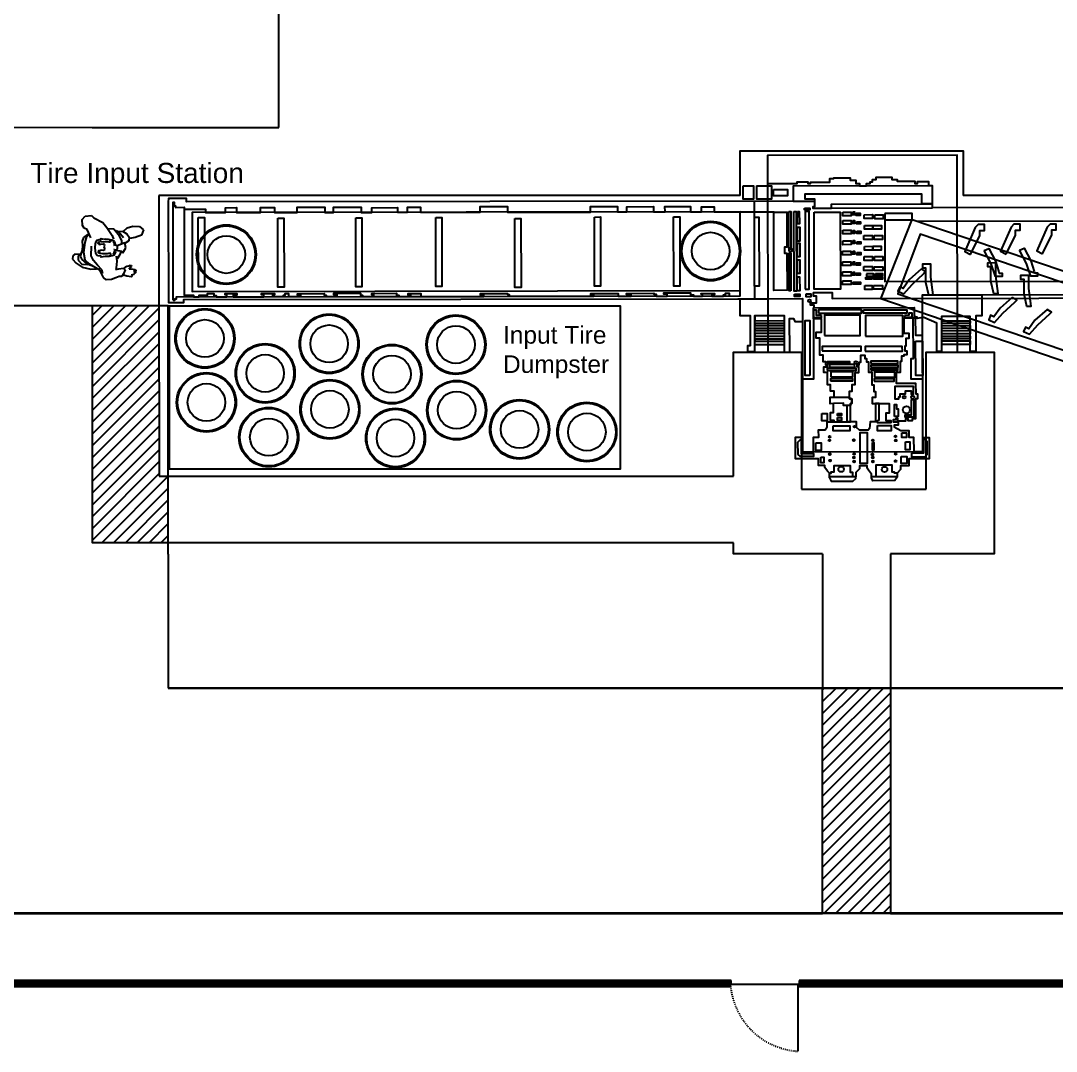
# Model space of a CAD drawing. Header units: millimetres. Extents: x 3191 to 879702, y -27549 to 222194.
# Drawn here: x 834758 to 850225, y -8515 to 6880 of the extents above; entities that cross this region are included whole.
import ezdxf

# ---------------------------------------------------------------- set-up
doc = ezdxf.new("R2010")
doc.units = ezdxf.units.MM
doc.header["$MEASUREMENT"] = 0
doc.linetypes.add('ACAD_ISO03W100', pattern=[30, 12, -18])
for name, color, linetype in [('Dashed', 7, 'ACAD_ISO03W100'), ('Dumpsters', 210, 'Continuous'), ('Forklift-Forkliftway', 30, 'Continuous'), ('Giant', 31, 'Continuous'), ('Labels', 7, 'Continuous'), ('Worker-Walkway', 8, 'Continuous')]:
    doc.layers.add(name, color=color, linetype=linetype)
doc.styles.get("Standard").update_dxf_attribs({"font": 'arial.ttf'})

# ---------------------------------------------------------------- blocks, each defined once
blk = doc.blocks.new('R93')
at = {"color": 0, "linetype": 'ByBlock'}
for p, q in [((-386, 935), (-340, 986)), ((-340, 986), (-246, 996)), ((-246, 996), (-209, 962)), ((-209, 962), (-72, 889)), ((-383, 843), (-386, 935)), ((-359, 800), (-383, 843)), ((-313, 782), (-359, 800)), ((-72, 889), (-8, 810)), ((-8, 810), (75, 691)), ((-2, 797), (102, 791)), ((242, 749), (307, 807)), ((307, 807), (392, 831)), ((392, 831), (496, 828)), ((496, 828), (554, 776)), ((-365, 660), (-389, 602)), ((-304, 703), (-365, 660)), ((-343, 581), (-316, 675)), ((-316, 675), (-292, 709)), ((-252, 654), (-313, 782)), ((-93, 639), (-103, 631)), ((-53, 629), (-93, 639)), ((75, 691), (93, 633)), ((102, 791), (166, 709)), ((133, 767), (175, 743)), ((166, 749), (233, 755)), ((166, 709), (215, 614)), ((175, 743), (246, 660)), ((233, 755), (300, 715)), ((300, 715), (337, 663)), ((337, 663), (331, 608)), ((429, 657), (343, 645)), ((523, 694), (429, 657)), ((554, 776), (523, 694)), ((-389, 602), (-380, 529)), ((-380, 529), (-389, 465)), ((-362, 425), (-343, 581)), ((-249, 377), (-246, 523)), ((-187, 571), (-195, 493)), ((-195, 493), (-182, 416)), ((-161, 612), (-187, 571)), ((-128, 623), (-161, 612)), ((-151, 571), (-119, 582)), ((-117, 559), (-151, 571)), ((-133, 592), (-122, 599)), ((-119, 582), (-133, 592)), ((-133, 546), (-117, 559)), ((-104, 550), (-133, 546)), ((-93, 621), (-128, 623)), ((-122, 599), (-93, 594)), ((-61, 556), (-104, 550)), ((-103, 631), (-93, 621)), ((-93, 594), (-62, 593)), ((-62, 593), (-33, 595)), ((-46, 548), (-61, 556)), ((-29, 631), (-53, 629)), ((-49, 512), (-41, 533)), ((-37, 489), (-49, 512)), ((-41, 533), (-46, 548)), ((-41, 472), (-37, 489)), ((-33, 595), (4, 595)), ((18, 625), (-29, 631)), ((4, 595), (21, 589)), ((41, 621), (18, 625)), ((21, 589), (41, 591)), ((51, 616), (28, 619)), ((71, 618), (41, 621)), ((41, 591), (57, 599)), ((61, 607), (51, 616)), ((57, 599), (61, 607)), ((112, 596), (71, 618)), ((83, 598), (98, 580)), ((98, 580), (107, 560)), ((107, 560), (103, 543)), ((103, 543), (111, 528)), ((112, 482), (107, 471)), ((121, 570), (112, 596)), ((127, 552), (121, 570)), ((127, 540), (127, 552)), ((134, 537), (127, 540)), ((145, 529), (134, 537)), ((155, 518), (145, 529)), ((149, 477), (156, 486)), ((175, 541), (154, 532)), ((156, 503), (155, 518)), ((156, 486), (156, 503)), ((267, 575), (175, 541)), ((215, 614), (215, 566)), ((236, 422), (285, 499)), ((285, 499), (267, 575)), ((331, 608), (276, 572)), ((-530, 374), (-536, 325)), ((-536, 325), (-478, 264)), ((-499, 404), (-530, 374)), ((-438, 395), (-499, 404)), ((-414, 410), (-450, 377)), ((-450, 377), (-450, 310)), ((-389, 465), (-417, 371)), ((-417, 371), (-392, 322)), ((-392, 322), (-325, 261)), ((-343, 307), (-362, 425)), ((-212, 303), (-249, 377)), ((-182, 416), (-152, 383)), ((-152, 383), (-93, 375)), ((-148, 432), (-109, 444)), ((-129, 422), (-148, 432)), ((-142, 455), (-92, 468)), ((-109, 444), (-142, 455)), ((-115, 413), (-129, 422)), ((-76, 407), (-115, 413)), ((-93, 375), (-103, 366)), ((-103, 366), (-97, 358)), ((-97, 358), (-35, 371)), ((-92, 468), (-63, 463)), ((-34, 405), (-76, 407)), ((-63, 463), (-41, 472)), ((-35, 371), (32, 373)), ((-4, 408), (-34, 405)), ((20, 413), (-4, 408)), ((41, 415), (20, 413)), ((32, 373), (74, 381)), ((35, 379), (51, 389)), ((53, 409), (41, 415)), ((51, 389), (59, 400)), ((59, 400), (53, 409)), ((74, 381), (109, 391)), ((93, 409), (83, 404)), ((103, 436), (93, 409)), ((113, 455), (103, 436)), ((107, 471), (113, 455)), ((109, 391), (121, 410)), ((121, 410), (128, 440)), ((126, 465), (136, 470)), ((128, 440), (126, 465)), ((133, 462), (218, 450)), ((136, 470), (149, 477)), ((136, 371), (148, 300)), ((188, 386), (151, 331)), ((206, 438), (188, 386)), ((218, 450), (236, 422)), ((-478, 264), (-386, 203)), ((-450, 310), (-392, 249)), ((-392, 249), (-298, 242)), ((-386, 203), (-252, 172)), ((-276, 246), (-343, 307)), ((-325, 261), (-246, 227)), ((-179, 191), (-276, 246)), ((-252, 172), (-166, 175)), ((-151, 230), (-212, 303)), ((-115, 154), (-179, 191)), ((-84, 163), (-151, 230)), ((-72, 102), (-84, 163)), ((133, 194), (130, 166)), ((130, 166), (178, 178)), ((142, 239), (133, 194)), ((148, 300), (142, 239)), ((178, 178), (242, 185)), ((242, 185), (273, 163)), ((273, 163), (246, 99)), ((253, 182), (278, 209)), ((278, 209), (299, 217)), ((299, 217), (328, 223)), ((328, 223), (353, 233)), ((349, 199), (333, 188)), ((333, 188), (334, 177)), ((334, 177), (367, 175)), ((370, 214), (349, 199)), ((353, 233), (368, 229)), ((367, 175), (428, 167)), ((368, 229), (370, 214)), ((428, 167), (440, 157)), ((-90, 102), (-115, 154)), ((-57, 41), (-90, 102)), ((-20, 8), (-57, 41)), ((62, 11), (-20, 8)), ((130, 35), (62, 11)), ((181, 57), (130, 35)), ((221, 57), (181, 57)), ((246, 99), (221, 57)), ((298, 61), (232, 82)), ((365, 53), (298, 61)), ((407, 88), (364, 79)), ((364, 79), (377, 68)), ((377, 59), (365, 53)), ((377, 68), (377, 59)), ((436, 147), (402, 138)), ((402, 138), (435, 133)), ((413, 94), (407, 88)), ((434, 115), (408, 107)), ((408, 107), (413, 94)), ((440, 121), (434, 115)), ((435, 133), (440, 121)), ((440, 157), (436, 147))]:
    blk.add_line(p, q, dxfattribs=at)

msp = doc.modelspace()

# ---------------------------------------------------------------- hatches: boundary and pattern name
at = {"layer": 'Forklift-Forkliftway'}
h = msp.add_hatch(dxfattribs=at)
h.set_pattern_fill('ANSI31', color=256, scale=1000)
h.set_pattern_definition([(45, (688753.68, -2701.81), (-88.38835, 88.38835), [])])
h.paths.add_polyline_path([(847748.63181, -3089.31102), (846732.68262, -3089.31102), (846732.68262, -6449.31101), (847748.63181, -6449.31101)])
h.paths.add_polyline_path([(833487.18204, 33830.1888), (832490.18204, 33830.1888), (832490.18204, 30457.6888), (833487.18204, 30457.6888)])
h.paths.add_polyline_path([(829957.68255, 3978.18881), (826585.18255, 3978.18881), (826585.18255, 2981.18881), (829957.68255, 2981.18881)])
h = msp.add_hatch(dxfattribs=at)
h.set_pattern_fill('ANSI31', color=256, scale=1000)
h.set_pattern_definition([(45, (688753.68, -701.81), (-88.38835, 88.38835), [])])
h.paths.add_polyline_path([(836822.25816, 2619.68994), (835830.68289, 2619.68994), (835830.68289, -919.81102), (836827.68289, -919.81102), (836961.4705, -919.82662), (836961.4705, 76.18881), (836827.68289, 76.18881)])

# ---------------------------------------------------------------- linework, layer by layer
msp.add_line((846369.94672, -8514.64375), (846369.94672, -7514.64375))
at = {"const_width": 100}
for points in [[(846369.94672, -7514.64375), (867954.85434, -7514.64375), (867954.85434, 35983.22732)], [(822932.68255, 6222.31495), (822954.85434, -7514.64375), (845369.94672, -7514.64375)]]:
    msp.add_lwpolyline(points, dxfattribs=at)
for points in [[(837501.18255, 2578.11698), (837501.18255, 2563.62531)], [(837215.69915, 2447.97665), (837207.71203, 2460.33217)], [(837871.91985, 2390.59734), (837860.76626, 2381.2736)], [(837111.41361, 2297.05703), (837098.35854, 2303.40605)], [(837065.42974, 2107.92671), (837079.93164, 2108.13694)], [(837938.99376, 2120.59033), (837953.49566, 2120.80056)], [(837896.34723, 1915.32286), (837883.29217, 1921.67189)], [(837203.18347, 1831.57342), (837192.02988, 1822.24969)], [(837501.18255, 1703.75265), (837501.18255, 1689.26098)], [(837683.25958, 1724.69333), (837675.27246, 1737.04885)], [(839751.84751, 1835.82238), (839738.79244, 1842.17141)], [(841645.34741, 1823.32249), (841632.29235, 1829.67152)], [(839538.75985, 1645.19285), (839530.77273, 1657.54837)], [(841432.25976, 1632.69297), (841424.27264, 1645.04848)], [(838796.34751, 1394.32238), (838783.29244, 1400.67141)], [(840689.84741, 1381.82249), (840676.79235, 1388.17152)], [(838583.25985, 1203.69285), (838575.27273, 1216.04837)], [(840476.75976, 1191.19297), (840468.77264, 1203.54848)], [(837918.34712, 960.32258), (837905.29206, 966.67161)], [(837705.25946, 769.69305), (837697.27235, 782.04857)], [(839762.84751, 856.32238), (839749.79244, 862.67141)], [(841656.34741, 843.82249), (841643.29235, 850.17152)], [(839549.75985, 665.69285), (839541.77273, 678.04837)], [(841443.25976, 653.19297), (841435.27264, 665.54848)], [(838849.34751, 440.32238), (838836.29244, 446.67141)], [(840742.84741, 427.82249), (840729.79235, 434.17152)], [(838636.25985, 249.69285), (838628.27273, 262.04837)]]:
    msp.add_lwpolyline(points)
for centre, radius in [((845062.18273, 3438.68847), 444.5), ((845062.18273, 3438.68847), 430.01076), ((837828.68255, 3386.18898), 444.5), ((837828.68255, 3386.18898), 430.01076), ((845062.18273, 3438.68847), 280.52184), ((837828.68255, 3386.18898), 280.52184), ((837509.18255, 2133.68898), 444.5), ((837509.18255, 2133.68898), 430.01076), ((839364.68283, 2054.1885), 444.5), ((839364.68283, 2054.1885), 430.01076), ((841258.18273, 2041.68861), 444.5), ((837509.18255, 2133.68898), 280.52184), ((839364.68283, 2054.1885), 280.52184), ((841258.18273, 2041.68861), 430.01076), ((841258.18273, 2041.68861), 280.52184), ((838409.18283, 1612.6885), 444.5), ((838409.18283, 1612.6885), 430.01076), ((840302.68273, 1600.18861), 444.5), ((840302.68273, 1600.18861), 430.01076), ((838409.18283, 1612.6885), 280.52184), ((840302.68273, 1600.18861), 280.52184), ((837531.18244, 1178.6887), 444.5), ((837531.18244, 1178.6887), 430.01076), ((837531.18244, 1178.6887), 280.52184), ((839375.68283, 1074.6885), 444.5), ((839375.68283, 1074.6885), 430.01076), ((841269.18273, 1062.18861), 444.5), ((841269.18273, 1062.18861), 430.01076), ((839375.68283, 1074.6885), 280.52184), ((841269.18273, 1062.18861), 280.52184), ((838462.18283, 658.6885), 444.5), ((838462.18283, 658.6885), 430.01076), ((840355.68273, 646.18861), 444.5), ((842208.68273, 775.18847), 444.5), ((842208.68273, 775.18847), 430.01076), ((843214.18273, 736.18847), 444.5), ((843214.18273, 736.18847), 430.01076), ((838462.18283, 658.6885), 280.52184), ((840355.68273, 646.18861), 430.01076), ((842208.68273, 775.18847), 280.52184), ((843214.18273, 736.18847), 280.52184), ((840355.68273, 646.18861), 280.52184)]:
    msp.add_circle(centre, radius)
at = {"layer": 'Dashed'}
msp.add_arc((846439.22152, -7430.85533), 1086.00016, 184.424952193, 266.342679494, dxfattribs=at)
at = {"layer": 'Dumpsters'}
msp.add_lwpolyline([(836961.4705, 2619.68994), (843711.4705, 2619.68994), (843711.4705, 179.68994), (836979.68255, 179.68994), (836979.68255, 2619.68994)], dxfattribs=at)
at = {"layer": 'Forklift-Forkliftway'}
for points in [[(836961.4705, -1089.31102), (836961.4705, 2619.68994), (830454.85434, 2619.68994), (830454.85434, 2619.68994)], [(836961.4705, -1089.31102), (836961.4705, -3089.31102)], [(830454.85462, -6449.31102), (866898.18255, -6449.31102), (866898.18255, -3089.31102), (859039.18274, -3089.31102)], [(859039.18274, -3089.31102), (866898.18255, -3089.31102), (866898.18255, -6449.31114), (830454.85462, -6449.31089)], [(855666.68274, -3089.31102), (836961.4705, -3089.31102)], [(836961.4705, -3089.31102), (855666.68274, -3089.31102)]]:
    msp.add_lwpolyline(points, dxfattribs=at)
at = {"layer": 'Giant'}
for points in [[(848750.80319, 1930.95182), (848746.57796, 4869.04754), (845911.01323, 4864.96976), (845917.69169, 1930.45177)], [(848377.34702, 4411.67466), (848321.3532, 4411.59413), (848321.26183, 4475.13081), (848148.37357, 4474.88218), (848148.41767, 4444.21544), (848117.75606, 4444.17135), (848117.70796, 4477.6199), (847854.22005, 4477.24099), (847854.18088, 4504.48053), (847774.33392, 4504.3657), (847774.28246, 4540.15098), (847531.52517, 4539.80188), (847531.57788, 4503.14867), (847473.94064, 4503.06578), (847473.99338, 4466.39032), (847441.68835, 4466.34386), (847441.71846, 4445.40235), (847384.08122, 4445.31946), (847384.13166, 4410.24633), (847291.5599, 4410.1132), (847291.50946, 4445.18634), (847234.74088, 4445.1047), (847234.67185, 4493.10772), (847153.4632, 4492.99093), (847153.41298, 4527.90829), (846894.92578, 4527.53656), (846894.93957, 4517.94486), (846839.90833, 4517.86572), (846839.98366, 4465.47856), (846548.88622, 4465.05994), (846548.9189, 4442.33806), (846519.21987, 4442.29535), (846519.18095, 4469.35686), (846348.03002, 4469.11073), (846348.06519, 4444.653), (845911.97123, 4444.02586)], [(836961.6371, 4176.02808), (836963.80508, 2668.4841), (837194.37755, 2668.81568), (837194.31101, 2715.08284), (845467.47456, 2726.98036), (845925.30916, 2727.63876), (846432.46998, 2728.3681), (846435.7595, 440.93643), (848231.15387, 443.51836), (848227.78857, 2783.64876), (853893.89384, 2791.7971), (853892.02026, 4094.62168), (848377.81438, 4086.69178), (848377.34702, 4411.67466), (846293.08557, 4408.67731), (846293.40567, 4186.08752), (837232.07919, 4173.05656), (837232.00775, 4222.72867), (836962.5096, 4222.34111), (836961.6371, 4176.02808)], [(845749.76189, 4413.12579), (845969.81644, 4413.44225), (845970.10393, 4213.52982), (845754.4162, 4213.21964), (845754.12871, 4413.13207)], [(845715.43178, 3943.81647), (845715.08457, 4185.25585)], [(846293.40567, 4186.08752), (846612.23004, 4186.54602), (846612.35258, 4101.33343), (846587.6073, 4101.29784), (846587.63799, 4079.95575), (846867.0906, 4080.35763), (846867.00201, 4141.95816), (848377.73178, 4144.13072), (848216.93442, 4143.89948), (848216.72281, 4291.04642), (846467.25042, 4288.53053), (846467.34729, 4221.16607), (846611.17042, 4221.3729), (846612.23004, 4186.54602)], [(837035.94525, 2705.53043), (837033.8416, 4168.34282), (837050.60453, 4168.36693), (837050.67891, 4116.6474), (837071.92604, 4116.67796), (837071.96143, 4092.06445), (837198.62251, 4092.2466), (837200.51074, 2779.22944), (837335.92893, 2779.42418), (837335.9624, 2756.14595)], [(837035.94525, 2705.53043), (837060.73748, 2705.56609), (837060.71226, 2723.10266), (837083.69673, 2723.13571), (837083.64978, 2755.7831), (845505.84846, 2767.89494), (845504.04036, 4025.18676), (837317.90788, 4013.4144), (837319.59919, 2837.32936), (845505.73168, 2849.10171)], [(837198.62251, 4092.2466), (837198.6653, 4062.49229), (837519.57916, 4062.9538), (837519.64999, 4013.70453), (837815.86552, 4014.13051), (837815.76042, 4087.21438), (837978.38902, 4087.44825), (837978.49412, 4014.36438), (838336.85459, 4014.87974), (838336.74801, 4088.98731), (838547.01245, 4089.28969), (838547.11902, 4015.18211), (838888.55221, 4015.67312), (838888.4385, 4094.74346), (839298.59031, 4095.3333), (839298.70402, 4016.26296), (839430.24842, 4016.45213), (839430.13471, 4095.52247), (839840.28652, 4096.1123), (839840.40023, 4017.04196), (840000.93933, 4017.27283), (840000.83903, 4087.01852), (840385.11865, 4087.57115), (840385.21895, 4017.82546), (840532.63413, 4018.03745), (840532.52484, 4094.03667), (840730.3462, 4094.32115), (840730.45549, 4018.32194), (841621.26203, 4019.60299), (841621.14215, 4102.96846), (842026.59846, 4103.55154), (842026.71835, 4020.18607), (843266.6587, 4021.96921), (843266.54035, 4104.26646), (843669.93064, 4104.84657), (843670.04899, 4022.54932), (843811.45394, 4022.75268), (843811.34007, 4101.93429), (844210.55137, 4102.50839), (844210.66524, 4023.32678), (844380.7362, 4023.57135), (844380.62086, 4103.77667), (844762.15361, 4104.32535), (844762.26895, 4024.12003), (844924.47496, 4024.35329), (844924.3671, 4099.35105), (845112.53922, 4099.62166), (845112.64707, 4024.6239), (845520.28679, 4025.21012)], [(845504.04036, 4025.18676), (846006.31786, 4025.90908), (846006.32474, 4021.12435)], [(846867.0906, 4080.35763), (848377.81438, 4086.69178)], [(846006.32474, 4021.12435), (846199.00453, 4021.40144), (846199.7598, 3496.21684), (846163.72184, 3496.16501), (846163.85136, 3406.10093), (846202.65966, 3406.15674), (846203.45585, 2852.50859), (846006.62055, 2852.22553), (846006.32474, 4021.12435)], [(847602.89145, 2723.66922), (848071.68569, 3910.59619), (858273.22852, 442.09221), (858304.84966, 525.88165), (858545.02251, 445.93253), (858092.55524, -936.12633), (857876.70957, -875.59273), (857906.86191, -798.94912), (847602.89145, 2723.66922)], [(847663.75563, 3997.62581), (847663.88774, 3905.75912), (848070.00589, 3906.34315), (848069.86856, 4001.83733), (847663.75563, 3997.62581)], [(847663.88774, 3905.75912), (847665.2159, 2982.1962), (853730.18031, 2990.91814), (853667.09629, 2990.82742), (853665.80227, 3890.64475), (853718.13361, 3890.72001), (848153.68129, 3882.71785)], [(848943.28686, 3389.97986), (849083.65053, 3673.46019), (849083.54402, 3747.52326), (849151.13572, 3747.62047), (849151.00925, 3835.57036), (849058.41401, 3835.4372), (849014.9493, 3791.867), (848858.93874, 3434.30095), (848943.28686, 3389.97986)], [(849477.79495, 3393.53035), (849618.15863, 3677.01068), (849618.05212, 3751.07375), (849685.64382, 3751.17096), (849685.51734, 3839.12085), (849592.92211, 3838.98769), (849549.4574, 3795.41749), (849393.44684, 3437.85144), (849477.79495, 3393.53035)], [(850016.95291, 3396.17509), (850157.31658, 3679.65542), (850157.21007, 3753.71849), (850224.80177, 3753.81569), (850224.6753, 3841.76559), (850132.08006, 3841.63243), (850088.61535, 3798.06223), (849932.60479, 3440.49618), (850016.95291, 3396.17509)], [(857762.62527, -560.58751), (858065.42737, 328.8069), (848190.74859, 3692.60582), (847859.58894, 2800.90066), (857762.62527, -560.58751)], [(849146.19162, 3447.04308), (849219.51277, 3479.1506), (849317.05231, 3289.94895), (849364.44714, 3131.0972), (849371.64873, 3106.95984), (849416.88363, 3107.02489), (849416.95522, 3057.24301), (849317.95063, 3057.10063), (849250.72075, 3246.19009), (849146.19162, 3447.04308)], [(849674.19457, 3451.89723), (849747.51571, 3484.00475), (849845.05526, 3294.80311), (849892.45008, 3135.95135), (849899.65167, 3111.814), (849944.88657, 3111.87905), (849944.95817, 3062.09717), (849845.95357, 3061.95479), (849778.7237, 3251.04424), (849674.19457, 3451.89723)], [(849286.83229, 2803.26472), (849357.78127, 2803.36675), (849322.65159, 3069.63672), (849322.37684, 3260.69184), (849197.85221, 3260.51277), (849197.92921, 3206.96837), (849244.25031, 3207.03499), (849244.55838, 2992.8129), (849286.83229, 2803.26472)], [(847390.80725, 3098.66035), (847390.85356, 3066.45805), (847496.9014, 3066.61055), (847496.85758, 3097.077), (847390.80725, 3098.66035)], [(848210.65515, 3171.85516), (848028.53617, 3011.16003), (847936.80843, 2881.23945), (847885.70923, 2905.95756), (847859.53229, 2840.29117), (847945.65743, 2801.02443), (848070.94538, 2939.76159), (848248.69127, 3104.81232), (848276.90183, 3131.008), (848210.65515, 3171.85516)], [(848210.65515, 3171.85516), (848028.53617, 3011.16003), (847936.80843, 2881.23945), (847885.70923, 2905.95756), (847859.53229, 2840.29117), (847945.65743, 2801.02443), (848070.94538, 2939.76159), (848248.69127, 3104.81232), (848276.90183, 3131.008), (848210.65515, 3171.85516)], [(848210.65515, 3171.85516), (848028.53617, 3011.16003), (847936.80843, 2881.23945), (847885.70923, 2905.95756), (847859.53229, 2840.29117), (847945.65743, 2801.02443), (848070.94538, 2939.76159), (848248.69127, 3104.81232), (848276.90183, 3131.008), (848210.65515, 3171.85516)], [(848316.1109, 2783.77577), (848387.05988, 2783.8778), (848351.9302, 3050.14777), (848351.65545, 3241.20289), (848227.13082, 3241.02382), (848227.20782, 3187.47942), (848273.52892, 3187.54604), (848273.83699, 2973.32395), (848316.1109, 2783.77577)], [(849780.60146, 2614.65514), (849851.55044, 2614.75717), (849816.42076, 2881.02714), (849816.14601, 3072.08226), (849691.62138, 3071.90319), (849691.69838, 3018.35879), (849738.01948, 3018.42541), (849738.32755, 2804.20332), (849780.60146, 2614.65514)], [(837083.64978, 2755.7831), (841676.52838, 2762.38805), (841676.50339, 2779.76884), (841622.73993, 2779.69152), (841622.70405, 2804.63885), (842026.8691, 2805.22007), (842026.89218, 2789.17456), (842051.84875, 2789.21045), (842051.88655, 2762.92785)], [(837335.9624, 2756.14595), (837423.6978, 2756.27212), (837423.66218, 2781.04141), (837548.56244, 2781.22103), (837548.52733, 2805.63424), (837641.38082, 2805.76777), (837641.42572, 2774.54467), (837676.24285, 2774.59474), (837676.26867, 2756.63534)], [(837676.26867, 2756.63534), (837836.07997, 2756.86516), (837836.04093, 2784.01568), (837811.62433, 2783.98057), (837811.59729, 2802.78565), (837984.93163, 2803.03492), (837984.96673, 2778.6217), (837928.92596, 2778.54111), (837928.95694, 2756.99873)], [(837928.95694, 2756.99873), (838387.84803, 2757.65865), (838387.81193, 2782.76176), (838352.97133, 2782.71165), (838352.94255, 2802.71847), (838548.67442, 2802.99995), (838548.70031, 2784.99604), (838520.69166, 2784.95576), (838520.73064, 2757.84975)], [(838520.73064, 2757.84975), (838683.38272, 2758.08365), (838683.35123, 2779.98211), (838705.77223, 2780.01435), (838705.73597, 2805.22873), (838756.96386, 2805.3024), (838757.03161, 2758.18957)], [(838761.09322, 2758.19541), (838941.61167, 2758.45501), (838941.58021, 2780.33121), (838893.14614, 2780.26156), (838893.11449, 2802.27129), (839290.18934, 2802.84231), (839290.21984, 2781.63375), (839321.04579, 2781.67808), (839321.0784, 2759.00071)], [(839321.0784, 2759.00071), (839483.33136, 2759.23405), (839483.29186, 2786.69614), (839434.8578, 2786.62648), (839434.82672, 2808.23563), (839833.09892, 2808.80838), (839833.13918, 2780.81218), (839862.76778, 2780.85479), (839862.79809, 2759.77975)], [(839862.79809, 2759.77975), (840031.08476, 2760.02176), (840031.04642, 2786.68269), (840002.61518, 2786.6418), (840002.58583, 2807.0492), (840371.22943, 2807.57935), (840371.27145, 2778.35915), (840403.69387, 2778.40578), (840403.71954, 2760.55764)], [(840403.71954, 2760.55764), (840585.69359, 2760.81934), (840585.66329, 2781.89438), (840542.44122, 2781.83222), (840542.40726, 2805.44427), (840736.14354, 2805.72288), (840736.20781, 2761.03579)], [(842051.88655, 2762.92785), (843315.77394, 2764.74543), (843315.75378, 2778.76578), (843274.62121, 2778.70663), (843274.58575, 2803.36464), (843680.13597, 2803.94786), (843680.1916, 2765.26949), (843876.53388, 2765.55185), (843876.49749, 2790.85525), (843804.53897, 2790.75176), (843804.51535, 2807.17561), (844213.61068, 2807.76392), (844213.63135, 2793.38749), (844246.5468, 2793.43483), (844246.58613, 2766.08401), (844414.12153, 2766.32494), (844414.08219, 2793.67576), (844364.75598, 2793.60482), (844364.72346, 2816.21542), (844763.55913, 2816.78898), (844763.60643, 2783.89679), (844806.78154, 2783.95888), (844806.80608, 2766.88966), (844941.44951, 2767.08329), (844941.41018, 2794.4341), (844922.90991, 2794.4075), (844922.89513, 2804.68909), (845119.77739, 2804.97222), (845119.79666, 2791.575), (845080.73011, 2791.51882), (845080.76496, 2767.28363), (845255.50794, 2767.53493), (845255.48196, 2785.60561), (845282.22282, 2785.64406), (845282.19031, 2808.25466), (845336.65809, 2808.33299), (845336.71659, 2767.65171)], [(845716.90998, 2915.92433), (845717.18118, 2727.33946)], [(846485.45732, 2794.69617), (846485.50708, 2760.09038), (846565.94098, 2760.20605), (846565.88968, 2795.88006), (846485.45732, 2794.69617)], [(846596.00072, 2819.60223), (846596.06861, 2772.40037), (846638.37505, 2772.46121), (846638.53676, 2660.00908), (846548.85274, 2659.88011), (846548.88631, 2636.53511), (846604.0819, 2636.61449), (846604.14527, 2592.55052)], [(846596.00072, 2819.60223), (846879.77319, 2820.01032), (846879.90322, 2729.59017), (853052.20673, 2738.46647)], [(848227.78857, 2783.64876), (849113.43006, 2784.92238), (849113.88256, 2470.26561), (849024.762, 2470.13745), (849025.52571, 1939.07764), (848941.00673, 1938.9561), (848940.25454, 2462.00427), (848509.53644, 2461.38486), (848510.29026, 1937.20171), (848442.88638, 1937.10478), (848442.27379, 2363.0787), (848245.64562, 2447.3188), (848228.27227, 2447.29382)], [(845657.66535, 2025.52264), (845657.0246, 2471.08054), (845505.05478, 2470.862), (845504.68639, 2727.03387)], [(849567.51959, 2745.04982), (849385.40061, 2584.3547), (849293.67287, 2454.43411), (849242.57367, 2479.15222), (849216.39673, 2413.48583), (849302.52187, 2374.21909), (849427.80982, 2512.95625), (849605.55571, 2678.00698), (849633.76627, 2704.20266), (849567.51959, 2745.04982)], [(845657.66535, 2025.52264), (845611.95467, 2025.4569), (845612.07782, 1939.82148), (845722.91507, 1939.98087), (845722.14646, 2474.44562), (846161.97383, 2475.07813), (846162.76052, 1928.03957), (846242.74834, 1928.1546), (846242.02569, 2430.66185), (846300.27335, 2430.74561), (846319.77842, 2385.08502), (846432.96342, 2385.24779)], [(846836.66154, 49.45413), (846861.21894, 0.55164), (847187.57958, 1.02098), (847230.55305, 43.34421), (847230.51999, 66.33314), (846836.59112, 65.76664), (846836.61445, 49.54791), (846836.59112, 65.76664), (846836.51159, 121.06914), (846805.33358, 153.605), (846769.92295, 207.09858), (846769.88007, 236.91965), (846672.16674, 236.77913), (846672.02413, 335.9453), (846331.90568, 335.45618), (846331.4399, 659.34859), (846435.44519, 659.49815), (846435.7595, 440.93643), (846597.91855, 441.16963), (846597.60853, 656.74925), (846675.92945, 656.86188), (846675.7686, 768.71314), (846772.00284, 768.85153), (846804.75896, 814.38699), (846804.65604, 885.95755), (846909.24827, 886.10796), (846909.21393, 909.98707), (846853.14968, 909.90644), (846852.98316, 1025.69675), (846897.07389, 1025.76016), (846896.88158, 1159.48762), (846848.30665, 1159.41776), (846848.16807, 1255.77987), (846906.46269, 1255.8637), (846906.33378, 1345.50494), (846851.79556, 1345.42651), (846851.66127, 1438.80651), (846806.06798, 1438.74094), (846805.79841, 1626.19083), (846751.61235, 1626.11291), (846751.4901, 1711.12521), (846806.59178, 1711.20445), (846806.55734, 1735.15032), (846781.41294, 1735.11416), (846781.34065, 1785.38714), (846745.3966, 1785.33545), (846745.25716, 1882.29843), (846691.37632, 1882.22094), (846691.00539, 2140.15092), (846638.29842, 2140.07513), (846638.16931, 2229.84989), (846718.41539, 2229.96529), (846718.12959, 2428.69823), (846599.56825, 2428.52773), (846599.33238, 2592.5436), (848103.86408, 2594.70724), (848104.09477, 2434.29661), (847947.19468, 2434.07097), (847947.51318, 2212.59391), (848020.57514, 2212.69898), (848020.68706, 2134.87489), (847978.77973, 2134.81463), (847978.94673, 2018.6905), (847962.16032, 2018.66636), (847962.2619, 1948.03049), (847993.41653, 1948.07529), (847993.50259, 1888.23286), (847945.58503, 1888.16395), (847945.61258, 1869.0028), (847914.48143, 1868.95803), (847914.5985, 1787.55097), (847890.65145, 1787.51653), (847890.88559, 1624.70241), (847834.58656, 1624.62144), (847834.81834, 1463.45415), (848124.62452, 1463.87092), (848124.85178, 1305.84151), (848152.41436, 1305.88115), (848152.51939, 1232.84179), (848122.56211, 1232.79871), (848122.99423, 932.31807), (848073.90279, 932.24747), (848073.94756, 901.11339), (848014.05647, 901.02726), (848014.01343, 930.9596), (847970.90875, 930.89761), (847970.95695, 897.38229), (847858.38237, 897.2204), (847858.32729, 935.52044), (847829.59084, 935.47912), (847829.61494, 918.72146), (847790.07884, 918.6646), (847790.12531, 886.35103), (847864.38462, 886.45782), (847864.45695, 836.16258), (847804.56586, 836.07646), (847804.59511, 815.73582), (847902.88068, 760.79709), (848021.44202, 760.96759), (848021.58665, 660.39938), (848094.64861, 660.50445), (848094.96093, 443.32251), (848231.15387, 443.51836), (848230.85288, 652.8222), (848325.81934, 652.95877), (848326.27386, 336.89996), (848024.47068, 336.46594), (848024.62391, 229.91126), (847898.87846, 229.73043), (847898.95421, 177.05396), (847846.32987, 119.51697), (847846.41596, 59.65229), (847815.3571, 9.33455), (847486.01482, 8.86092), (847464.37874, 50.73517), (847464.29611, 108.19636), (847421.10534, 167.99906), (847400.97466, 195.87234), (847400.92355, 231.41782), (847283.29512, 231.24866), (847283.35884, 186.9399), (847230.82322, 133.00828), (847230.51999, 66.33314)], [(846719.49448, 2475.45705), (846645.56385, 2475.35073), (846645.44492, 2558.04856), (846599.38208, 2557.98232), (846599.54425, 2445.21862), (846718.29341, 2445.3894), (846718.25017, 2475.45526)], [(847960.32518, 2478.48773), (847960.3648, 2450.93662), (848074.41846, 2451.10064), (848074.32837, 2513.74714), (848021.69183, 2513.67144), (848021.74048, 2479.84456), (847960.32518, 2478.48773)], [(850088.62365, 2567.8739), (849906.50468, 2407.17877), (849814.77694, 2277.25818), (849763.67774, 2301.97629), (849737.5008, 2236.30991), (849823.62594, 2197.04317), (849948.91389, 2335.78032), (850126.65978, 2500.83105), (850154.87034, 2527.02673), (850088.62365, 2567.8739)], [(845722.14646, 2474.44562), (845722.25464, 2399.22531), (846162.082, 2399.85782), (846162.14111, 2358.75371), (845722.31375, 2358.1212), (845722.36137, 2325.00646), (846162.18874, 2325.63897), (846162.25281, 2281.08541), (845722.42544, 2280.4529), (845722.46321, 2254.19255), (846162.29057, 2254.82506), (846162.35954, 2206.86655), (845722.53217, 2206.23405), (845722.58802, 2167.39989), (846162.41539, 2168.0324), (846162.47943, 2123.50109), (845722.65206, 2122.86858), (845722.69805, 2090.88883), (846162.52542, 2091.52134), (846162.60261, 2037.84341), (845722.77524, 2037.2109)], [(846599.56825, 2428.52773), (846600.86617, 1525.99534), (846434.19944, 1525.75566)], [(846543.5242, 1581.79411), (846473.65518, 1581.69364), (846472.47382, 2403.17503), (846543.61062, 2403.27733), (846543.5242, 1581.79411)], [(848104.09477, 2434.29661), (848084.51454, 2434.26845), (848085.38421, 1829.5239), (848051.55314, 1829.47525), (848051.98558, 1528.77207), (848229.59282, 1529.02748)], [(848129.5599, 2456.18722), (848119.53501, 2456.1728), (848119.926, 2184.28923), (848228.65027, 2184.44559), (848228.27227, 2447.29382), (848148.39961, 2432.40192), (848148.37257, 2451.20699), (848129.5671, 2451.17995)], [(848129.5599, 2456.18722), (848129.5671, 2451.17995)], [(848509.53644, 2461.38486), (848509.62785, 2397.82593), (848940.34594, 2398.44534), (848940.40189, 2359.54443), (848509.68379, 2358.92502), (848509.72821, 2328.03573), (848940.44631, 2328.65514), (848940.50884, 2285.16979), (848509.79075, 2284.55038), (848509.8401, 2250.2339), (848940.55819, 2250.85331), (848940.62895, 2201.64855), (848509.91086, 2201.02914), (848509.95857, 2167.84764), (848940.67667, 2168.46705), (848940.73758, 2126.11668), (848510.01948, 2125.49727), (848510.06223, 2095.76522), (848940.78033, 2096.38463), (848940.85932, 2041.46046), (848510.14122, 2040.84105)], [(848123.8575, 2095.18757), (848228.77842, 2095.33846), (848229.52254, 1577.89842), (848127.11371, 1577.75115), (848123.8575, 2095.18757)], [(846909.24827, 886.10796), (847150.503, 886.45491), (847150.14935, 1132.36744), (847047.85791, 1132.22034), (847047.80796, 1166.95965), (846896.88158, 1159.48762), (846848.30665, 1159.41776), (846848.16807, 1255.77987), (846906.46269, 1255.8637), (847134.52306, 1256.19167), (847134.55964, 1230.75475), (847169.30633, 1230.80472), (847169.40346, 1163.26222), (847150.10496, 1163.23447), (847150.14935, 1132.36744), (847150.10496, 1163.23447), (847169.40346, 1163.26222), (847169.30633, 1230.80472), (847134.55964, 1230.75475), (847134.52306, 1256.19167), (847134.39479, 1345.38782), (847174.84651, 1345.44599), (847174.70496, 1443.87777), (847219.38263, 1443.94202), (847219.12202, 1625.16065), (847274.41152, 1625.24016), (847274.28849, 1710.78656), (847251.56228, 1710.75388), (847251.52416, 1737.25902), (847280.30757, 1737.30042), (847280.24987, 1777.42533), (847304.47864, 1777.46017), (847304.32406, 1884.94954), (847364.14472, 1885.03557), (847364.21983, 1832.80419), (847389.22336, 1832.84015), (847389.28977, 1786.662), (847421.10177, 1786.70775), (847421.32497, 1631.50467), (847470.55727, 1631.57547), (847470.82835, 1443.07962), (847498.08572, 1443.11882), (847498.23162, 1341.66043), (847527.01503, 1341.70182), (847527.14676, 1250.10218), (847477.16317, 1250.0303), (847477.28876, 1162.70353), (847727.23015, 1163.06297), (847727.44029, 1016.93974), (847679.73402, 1016.87113), (847679.88972, 908.60285), (847753.3508, 908.7085), (847753.39868, 875.41572), (847554.9669, 875.13036), (847554.9212, 906.90983), (847577.62997, 919.07123), (847577.2794, 1162.84733), (847522.74118, 1162.7689), (847523.13314, 890.21769), (847444.36614, 890.10442), (847435.42981, 786.16271), (847417.29088, 763.43696), (847285.5117, 763.24745), (847240.77633, 803.30811), (847240.6544, 888.09786), (847150.50082, 887.96821)], [(847817.61909, 1228.0873), (847817.33957, 1422.45834), (848085.12386, 1422.84344), (848085.30318, 1298.15132), (848063.30477, 1298.11968), (848063.23445, 1347.01288), (847966.62457, 1346.87395), (847966.68784, 1302.87675), (847885.99569, 1302.7607), (847886.06428, 1255.06925), (847867.70488, 1255.04285), (847867.74642, 1226.15647), (847817.62197, 1226.08439), (847817.61909, 1228.0873)], [(847150.50082, 887.96821), (847103.99408, 886.38802), (847103.64044, 1132.30056)], [(847810.20163, 965.87324), (847809.93939, 1148.22684), (847839.38017, 1148.26918), (847839.47589, 1081.70588), (847865.04288, 1081.74265), (847865.21007, 965.485), (847810.20163, 965.87324)], [(848061.72675, 1219.9816), (848095.51087, 1220.03019), (848095.88618, 959.05134), (847966.07911, 958.86466), (847966.02778, 994.56093), (848061.08815, 994.69763), (848061.72675, 1219.9816)], [(846366.52979, 584.00055), (846404.08489, 622.88879), (846414.60281, 622.90392), (846414.90188, 414.93535), (846597.06375, 415.19732), (846597.1301, 369.06368), (846405.27202, 368.78777), (846367.99133, 400.29114), (846366.52979, 584.00055)], [(847299.10747, 729.01721), (847401.53978, 729.16451), (847402.20578, 266.04778), (847294.18583, 265.89244), (847293.51983, 729.00917), (847299.10747, 729.01721)], [(848063.39351, 420.13235), (848063.47176, 365.72003), (848263.38262, 366.00752), (848296.6493, 399.3482), (848296.37593, 589.44638), (848263.00648, 627.56499), (848243.52016, 627.53697), (848243.81805, 420.39182), (848063.39351, 420.13235)], [(846836.51159, 121.06914), (846860.57602, 121.10374), (846860.54664, 141.5334), (846907.10251, 141.60035), (846906.96595, 236.56042), (847146.64769, 236.90511), (847146.78921, 138.49558), (847182.02893, 138.54626), (847182.13287, 66.26355)], [(847846.32987, 119.51697), (847809.42325, 119.4639), (847809.39723, 137.55683), (847772.608, 137.50393), (847772.45739, 242.23373), (847527.39931, 241.88132), (847527.64536, 70.78851)], [(847464.37874, 50.73517), (847464.35003, 70.69748), (847846.39929, 71.2469)]]:
    msp.add_lwpolyline(points, dxfattribs=at)
for points in [[(845548.86751, 4411.07878), (845701.68251, 4411.29854), (845701.96748, 4213.14422), (845549.15247, 4212.92446)], [(846000.46447, 4357.62734), (846210.04805, 4357.92874), (846210.18241, 4264.50423), (846000.59882, 4264.20283)], [(846231.39464, 4027.59029), (846259.12156, 4027.63016), (846259.90399, 3483.55146), (846232.17707, 3483.51158)], [(846305.76728, 4030.52357), (846340.60788, 4030.57367), (846342.31868, 2840.93562), (846307.47808, 2840.88552)], [(846360.14106, 4030.66853), (846387.02279, 4030.70719), (846387.29181, 3843.63562), (846360.41008, 3843.59697)], [(846463.32163, 4081.89116), (846545.58676, 4082.00946), (846545.62776, 4053.50141), (846463.36262, 4053.38311)], [(846473.66014, 2867.96352), (846533.87991, 2868.05012), (846532.20761, 4030.91598), (846471.98784, 4030.82937)], [(847184.84707, 4023.4423), (847212.22183, 4023.48166), (847212.28469, 3979.77377), (847184.90993, 3979.7344)], [(837409.50654, 3939.23811), (837500.64617, 3939.36917), (837502.13256, 2905.77987), (837410.99293, 2905.6488)], [(838598.13734, 3932.42396), (838689.27697, 3932.55502), (838690.76336, 2898.96572), (838599.62373, 2898.83466)], [(839760.66811, 3937.07789), (839851.80774, 3937.20896), (839853.29413, 2903.61965), (839762.1545, 2903.48859)], [(840956.18465, 3941.84602), (841047.32428, 3941.97709), (841048.81067, 2908.38778), (840957.67104, 2908.25672)], [(842137.52439, 3927.76639), (842228.66402, 3927.89746), (842230.15041, 2894.30816), (842139.01078, 2894.17709)], [(843327.1262, 3947.74815), (843418.26583, 3947.87921), (843419.75222, 2914.28991), (843328.61259, 2914.15885)], [(844509.57003, 3949.53762), (844600.70967, 3949.66869), (844602.19605, 2916.07939), (844511.05642, 2915.94832)], [(845715.43178, 3943.81647), (845784.22084, 3943.9154), (845785.69904, 2916.02325), (845716.90998, 2915.92433)], [(846609.04283, 4019.29831), (846998.04143, 4019.85772), (846999.69184, 2872.21396), (846610.69324, 2871.65455)], [(847035.88715, 4019.91215), (847162.0552, 4020.09359), (847162.13681, 3963.34454), (847035.96876, 3963.1631)], [(847036.0655, 3895.88766), (847162.23355, 3896.0691), (847162.31516, 3839.32006), (847036.14711, 3839.13862)], [(847185.03148, 3895.21171), (847212.40624, 3895.25107), (847212.46909, 3851.54318), (847185.09434, 3851.50381)], [(847237.18258, 4004.28961), (847297.12062, 4004.3758), (847297.16796, 3971.46136), (847237.22991, 3971.37516)], [(847239.90012, 3877.75401), (847299.83817, 3877.8402), (847299.8855, 3844.92576), (847239.94746, 3844.83956)], [(847353.45118, 3982.53606), (847479.61923, 3982.7175), (847479.70084, 3925.96845), (847353.53279, 3925.78701)], [(847513.26852, 3978.55977), (847639.43657, 3978.74121), (847639.51818, 3921.99217), (847513.35013, 3921.81073)], [(846358.32203, 3793.61019), (846394.50085, 3793.66222), (846394.79638, 3588.16391), (846358.61756, 3588.11188)], [(847036.27103, 3752.96908), (847162.43908, 3753.15052), (847162.52069, 3696.40148), (847036.35264, 3696.22004)], [(847185.24744, 3745.03815), (847212.6222, 3745.07752), (847212.68506, 3701.36963), (847185.3103, 3701.33026)], [(847243.48715, 3734.32844), (847303.42519, 3734.41463), (847303.47252, 3701.50019), (847243.53448, 3701.41399)], [(847359.97591, 3820.68792), (847486.14396, 3820.86936), (847486.22557, 3764.12032), (847360.05752, 3763.93888)], [(847486.14396, 3820.86936), (847612.31201, 3821.0508), (847612.39362, 3764.30176), (847486.22557, 3764.12032)], [(847036.5038, 3591.1119), (847162.67185, 3591.29334), (847162.75346, 3534.5443), (847036.58541, 3534.36285)], [(847184.61364, 3598.04578), (847211.9884, 3598.08514), (847212.05125, 3554.37725), (847184.67649, 3554.33788)], [(847243.71281, 3577.41176), (847303.65085, 3577.49795), (847303.69818, 3544.58351), (847243.76014, 3544.49731)], [(847351.78859, 3669.34504), (847477.95664, 3669.52648), (847478.03825, 3612.77744), (847351.8702, 3612.596)], [(847505.28445, 3669.56578), (847631.4525, 3669.74723), (847631.53411, 3612.99818), (847505.36606, 3612.81674)], [(846232.24559, 3435.86464), (846281.64224, 3435.93568), (846281.59862, 3466.2686), (846232.20197, 3466.19756)], [(846260.82417, 2843.68927), (846233.94244, 2843.65061), (846233.13265, 3406.75693), (846260.01438, 3406.79559)], [(846357.69963, 3557.06543), (846393.87844, 3557.11745), (846394.17397, 3351.61914), (846357.99515, 3351.56711)], [(847032.52199, 3437.66089), (847158.69004, 3437.84233), (847158.77165, 3381.09328), (847032.6036, 3380.91184)], [(847184.84778, 3435.23165), (847212.22254, 3435.27102), (847212.28539, 3391.56312), (847184.91064, 3391.52376)], [(847243.94452, 3416.28898), (847303.88256, 3416.37517), (847303.92989, 3383.46072), (847243.99185, 3383.37453)], [(847358.33376, 3509.61112), (847484.50181, 3509.79256), (847484.58342, 3453.04352), (847358.41537, 3452.86208)], [(847484.50181, 3509.79256), (847610.66986, 3509.974), (847610.75147, 3453.22496), (847484.58342, 3453.04352)], [(846358.05756, 3308.17078), (846394.23638, 3308.22281), (846394.5319, 3102.7245), (846358.35308, 3102.67247)], [(847030.6357, 3280.02903), (847156.80375, 3280.21047), (847156.88536, 3223.46142), (847030.71731, 3223.27998)], [(847185.07466, 3277.4693), (847212.44941, 3277.50867), (847212.51227, 3233.80077), (847185.13751, 3233.76141)], [(847237.40325, 3263.12359), (847297.34129, 3263.20979), (847297.38862, 3230.29534), (847237.45058, 3230.20914)], [(847354.35196, 3356.16011), (847480.52001, 3356.34155), (847480.60162, 3299.5925), (847354.43357, 3299.41106)], [(847507.84781, 3356.38085), (847634.01586, 3356.56229), (847634.09747, 3299.81324), (847507.92942, 3299.6318)], [(847032.96934, 3126.58709), (847159.13739, 3126.76853), (847159.219, 3070.01949), (847033.05095, 3069.83805)], [(847185.11131, 3121.37577), (847212.48607, 3121.41514), (847212.54892, 3077.70724), (847185.17417, 3077.66788)], [(847234.24332, 3109.56248), (847294.18136, 3109.64868), (847294.22869, 3076.73423), (847234.29065, 3076.64804)], [(847352.4536, 3206.91821), (847478.62165, 3207.09965), (847478.70326, 3150.3506), (847352.53521, 3150.16916)], [(847505.9525, 3205.02477), (847632.12055, 3205.20621), (847632.20216, 3148.45716), (847506.03411, 3148.27572)], [(847524.81246, 3101.85743), (847629.61599, 3102.00814), (847629.66598, 3067.24657), (847524.86245, 3067.09585)], [(846355.60888, 3051.83908), (846391.7877, 3051.89111), (846392.08322, 2846.39279), (846355.9044, 2846.34077)], [(847033.15676, 2996.26458), (847159.32481, 2996.44602), (847159.40642, 2939.69697), (847033.23837, 2939.51553)], [(847190.04001, 2975.54863), (847298.52951, 2975.70465), (847298.57418, 2944.63733), (847190.08469, 2944.48131)], [(847377.96299, 3051.10611), (847471.70862, 3051.24092), (847471.75557, 3018.59353), (847378.00994, 3018.45871)], [(847499.59687, 3053.37296), (847629.68566, 3053.56004), (847629.73335, 3020.40079), (847499.64456, 3020.21371)], [(846314.42067, 2796.6089), (846393.2581, 2796.72227), (846393.30789, 2762.09423), (846314.47047, 2761.98085)], [(847367.08604, 2925.2631), (847475.57553, 2925.41912), (847475.65958, 2866.97873), (847367.17008, 2866.82271)], [(847495.57913, 2924.91378), (847628.8139, 2925.10538), (847628.8919, 2870.8711), (847495.65712, 2870.67949)], [(846674.34557, 2509.21908), (847314.78812, 2510.14009), (847314.71243, 2562.77205), (846674.26988, 2561.85104)], [(846761.29064, 2177.32812), (847295.2158, 2178.09595), (847294.77617, 2483.8064), (846760.851, 2483.03857)], [(847344.8124, 2561.54682), (847991.52344, 2562.47685), (847991.59909, 2509.86714), (847344.88806, 2508.93712)], [(847375.4528, 2168.19678), (847931.93983, 2168.99705), (847931.49482, 2478.44627), (847375.00779, 2477.64599)], [(846728.3062, 1947.72475), (847313.06013, 1948.56568), (847312.96374, 2015.59632), (846728.2098, 2014.75539)], [(847371.26586, 1945.15542), (847925.54601, 1945.95252), (847925.44664, 2015.05283), (847371.16649, 2014.25573)], [(846804.90276, 1759.22739), (847141.92219, 1759.71205), (847141.88669, 1784.39232), (846804.86727, 1783.90766)], [(846835.82852, 1706.19471), (847213.58139, 1706.73795), (847213.52814, 1743.76948), (846835.77527, 1743.22624)], [(847453.08062, 1703.38811), (847861.70639, 1703.97575), (847861.66204, 1734.82052), (847453.03626, 1734.23288)], [(847455.46411, 1760.16295), (847860.38045, 1760.74526), (847860.33254, 1794.06029), (847455.4162, 1793.47798)], [(846805.0536, 1654.3418), (847235.88908, 1654.96138), (847235.84828, 1683.3359), (846805.01279, 1682.71632)], [(846857.02856, 1559.38951), (847186.65257, 1559.86354), (847186.5461, 1633.90435), (846856.92208, 1633.43033)], [(847456.85573, 1657.72715), (847859.30693, 1658.30591), (847859.27144, 1682.98618), (847456.82024, 1682.40742)], [(847507.61873, 1556.6086), (847811.30011, 1557.04532), (847811.1936, 1631.10839), (847507.51222, 1630.67167)], [(846853.40252, 1501.38888), (847186.73597, 1501.86824), (847186.69341, 1531.46676), (846853.35995, 1530.9874)], [(847503.99445, 1497.38397), (847805.21069, 1497.81714), (847805.16454, 1529.90817), (847503.9483, 1529.475)], [(846723.98982, 1014.74004), (846802.33422, 1014.8527), (846802.49219, 905.00435), (846724.14779, 904.89169)], [(846958.03051, 954.25486), (847016.7712, 954.33933), (847016.83864, 907.44904), (846958.09795, 907.36456)], [(846958.44052, 1011.98381), (847015.2091, 1012.06545), (847015.25308, 981.48773), (846958.4845, 981.40609)], [(846893.36695, 828.11196), (847139.90411, 828.4665), (847140.01247, 753.11267), (846893.47531, 752.75812)], [(847556.34056, 834.16167), (847758.1531, 834.45189), (847758.27061, 752.73326), (847556.45808, 752.44304)], [(847917.14121, 721.427), (847985.95374, 721.52596), (847986.05263, 652.75947), (847917.2401, 652.66051)], [(846632.31073, 573.45577), (846714.20023, 573.57354), (846714.36028, 462.27864), (846632.47078, 462.16088)], [(847478.78786, 577.38814), (847501.77233, 577.42119), (847501.93577, 463.76731), (847478.9513, 463.73426)], [(847970.76916, 587.17551), (848037.93827, 587.27211), (848038.11048, 467.52049), (847970.94137, 467.4239)], [(846708.12345, 358.63012), (846754.18629, 358.69636), (846754.30585, 275.55344), (846708.24301, 275.4872)], [(847907.10836, 367.78739), (847991.32213, 367.9085), (847991.46758, 266.76167), (847907.25381, 266.64056)]]:
    msp.add_lwpolyline(points, close=True, dxfattribs=at)
for centre, radius in [((846538.23557, 2696.22882), 18.71158), ((847232.00928, 1773.4169), 20.9889), ((847954.40393, 1257.482), 20.63674), ((848080.55292, 1254.59229), 24.01338), ((847985.90254, 1067.31746), 52.8626), ((847210.19065, 815.7712), 12.77177), ((846836.20442, 612.20489), 12.77177), ((846839.95597, 664.55305), 12.77177), ((847200.24458, 614.01918), 12.77177), ((847485.12416, 611.86958), 12.77177), ((847823.53639, 672.35458), 12.77177), ((847827.45318, 609.80261), 12.77177), ((846841.59836, 404.06562), 12.77177), ((846846.85235, 309.58025), 12.77177), ((847201.90865, 354.77804), 12.77177), ((847205.65835, 408.41695), 12.77177), ((847479.0413, 401.15453), 12.77177), ((847484.20386, 353.91549), 12.77177), ((847824.0689, 302.06149), 12.77177), ((847826.47372, 409.30974), 12.77177), ((847011.31239, 179.07114), 40.36736), ((847204.55398, 294.78351), 12.77177), ((847485.57958, 295.18765), 12.77177), ((847659.45847, 177.97806), 40.36736)]:
    msp.add_circle(centre, radius, dxfattribs=at)
at = {"layer": 'Worker-Walkway'}
for points in [[(853472.18255, 17374.68863), (853472.18255, 4269.68827), (848832.68255, 4269.68827)], [(838613.18258, 5285.6371), (838613.18258, 15979.18898)], [(834584.18255, 3978.18881), (834604.43266, 5287.48167), (835824.68234, 5285.63782)], [(835824.68234, 5285.63782), (835824.68234, 5285.63782), (838613.18255, 5285.6371)], [(845505.18255, 4269.68827), (845505.18255, 4935.18898), (848832.68255, 4935.18898), (848832.68255, 4269.68827)], [(836821.68231, 4269.68863), (836821.68231, 2619.68994)], [(838613.18255, 4269.68863), (838613.18255, 4269.68863), (836821.68231, 4269.68863)], [(845505.18255, 4269.68827), (838613.18258, 4269.68863)], [(839714.34991, 4269.68857), (839714.34991, 4269.68791), (838613.1826, 4269.68791)], [(834584.18255, 2982.35608), (834584.18255, 2624.68898), (835830.68289, 2624.68898)], [(836821.68231, 2889.68898), (836827.68289, 76.18881)], [(836827.68289, -919.81102), (835830.68289, -919.81102), (835830.68289, 2624.68898)], [(845405.18233, 76.18881), (845405.18233, 1930.45177), (846421.13152, 1930.45177), (846421.13152, -117.36183)], [(848279.68249, -117.36183), (848279.68249, 1930.95182), (849295.63168, 1930.95182), (849295.63168, -1085.81077), (848279.68249, -1085.81077)], [(836827.68289, 76.18881), (845405.18233, 76.18881)], [(846421.13152, -117.36183), (848279.68249, -117.36183)], [(845405.18233, -920.81119), (836827.68289, -919.81102)], [(846421.13152, -1085.81077), (846421.13152, -1085.81077), (845405.18233, -1085.81077), (845405.18233, -920.81119)], [(846732.68262, -1085.81077), (845667.13135, -1085.81077)], [(846732.68262, -1085.81077), (846732.68262, -3085.81077)], [(849127.13168, -1085.81077), (847748.63181, -1085.81077)], [(847748.63181, -1085.81077), (847748.63181, -3085.81077)], [(846732.68262, -6458.31102), (846732.68262, -3085.81077)], [(847748.63181, -3085.81077), (847748.63181, -6458.31102)], [(845369.94683, -7455.31102), (830454.85434, -7455.31102), (830454.85434, -6458.31102), (836821.68231, -6458.31102)], [(836821.68231, -6458.31102), (846732.68262, -6458.31102)], [(845369.94683, -6458.31102), (846385.89602, -6458.31102)], [(847748.63181, -6458.31102), (866907.18263, -6458.31102)], [(846385.89602, -7455.31102), (846385.89602, -7514.64381), (845369.94683, -7514.64381), (845369.94683, -7455.31102)], [(866884.18251, -7455.31102), (846385.89602, -7455.31102)]]:
    msp.add_lwpolyline(points, dxfattribs=at)

# ---------------------------------------------------------------- block references
at = {"layer": 'Worker-Walkway', "xscale": 0.971056729180354, "yscale": 0.971056729180354, "zscale": 0.971056729180354}
msp.add_blockref('R93', (836051.75166, 3002.68505), dxfattribs=at)

# ---------------------------------------------------------------- texts
at = {"insert": (834900.18255, 4755.68898), "char_height": 300, "attachment_point": 1}
msp.add_mtext('Tire Input Station', dxfattribs=at)
at = {"layer": 'Labels', "insert": (841960.68255, 2317.68898), "char_height": 262.077851, "attachment_point": 1}
msp.add_mtext('Input Tire\\PDumpster', dxfattribs=at)

doc.saveas('drawing.dxf')
